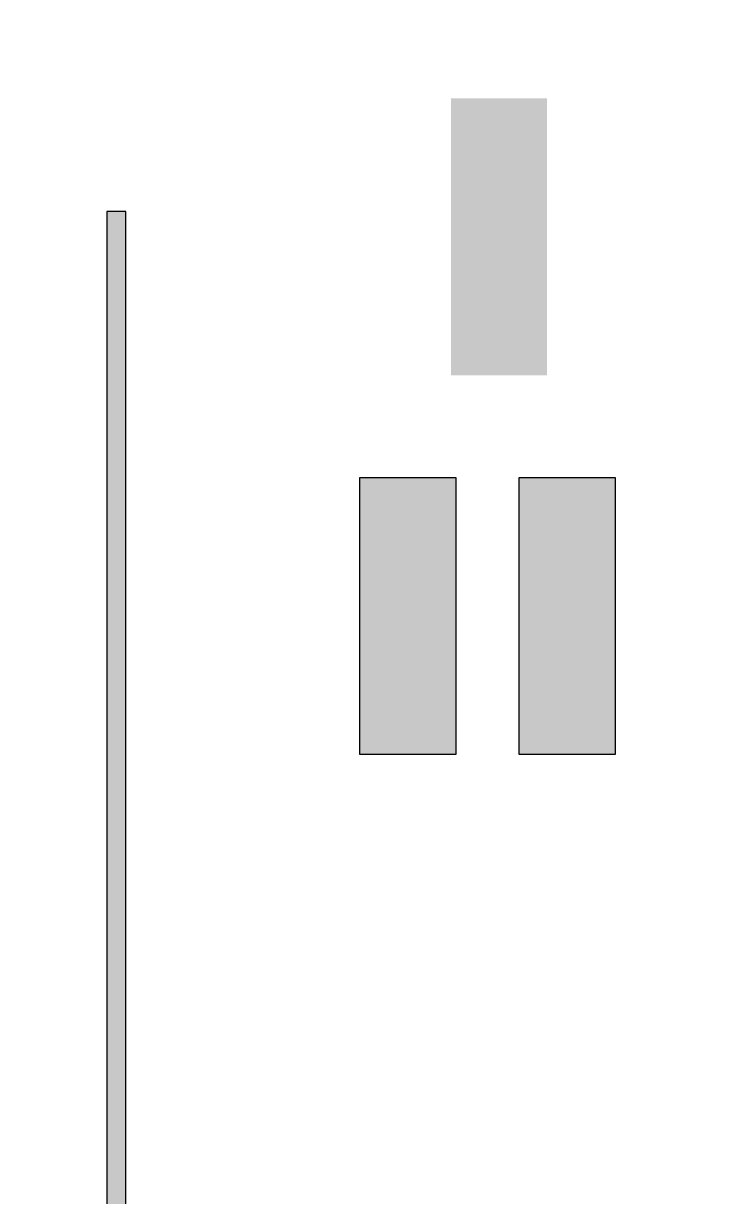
# Model space of a CAD drawing. Header units: inches. Extents: x 0 to 114300, y 0 to 114300.
# Drawn here: x 26926 to 30529, y 48428 to 54629 of the extents above; entities that cross this region are included whole.
import ezdxf

# ---------------------------------------------------------------- set-up
doc = ezdxf.new("R2010")
doc.units = ezdxf.units.IN
doc.header["$MEASUREMENT"] = 0

msp = doc.modelspace()

# ---------------------------------------------------------------- hatches: boundary and pattern name
h = msp.add_hatch()
h.set_pattern_fill('ANSI31', color=256, scale=100)
h.set_pattern_definition([(45, (-3636.991615157837, -6349.999986349467), (-8.838834764831843, 8.838834764831843), [])])
h.paths.add_polyline_path([(114299.999984239, 1.36505186674e-05), (-1.57610338647e-05, 1.36505368573e-05), (-1.57610047609e-05, 114300.0000136505), (114299.999984239, 114300.0000136505)])
edge = h.paths.add_edge_path(flags=16)
edge.add_arc((57149.99912417756, 57150.00082753434), 50800, 288.35843707481706, 529.7953069524029, ccw=False)
edge.add_line((73149.9991241775, 8935.480193185991), (41149.9991241776, 8935.480193186))
edge.add_arc((57149.99912417756, 57150.00082753434), 50800, 190.2046930475971, 251.641562925183, ccw=False)
edge.add_arc((57149.9991244257, 57150.00082761668), 50800.00000025876, 169.795306952608, 190.2046930475971, ccw=False)
h = msp.add_hatch()
h.set_pattern_fill('ANSI31', color=256)
h.set_pattern_definition([(45, (626.7554748338406, -38443.04608393384), (-0.0883883476483185, 0.0883883476483185), [])])
h.paths.add_polyline_path([(29184.69949792483, 54232.76670010563), (29691.91742751335, 54232.76670010563), (29691.91742751335, 52768.51634855132), (29184.69949792483, 52768.51634855132)])
h = msp.add_hatch(color=256)
h.dxf.hatch_style = 1
h.paths.add_polyline_path([(86238.69154882117, 53635.02823516601), (86138.69154882117, 53635.02823516601), (86138.69154882117, 42635.02823516601), (86238.69154882117, 42635.02823516601)])
h.paths.add_polyline_path([(29381.06585941429, 41972.92830877018), (84381.06585941429, 41972.92830877018), (84381.06585941429, 41872.92830877018), (29381.06585941429, 41872.92830877018)])
h.paths.add_polyline_path([(86312.6549022278, 40561.41721670938), (86212.6549022278, 40561.41721670938), (86212.6549022278, 29561.41721670938), (86312.6549022278, 29561.41721670938)])
h.paths.add_polyline_path([(27466.07888879685, 53635.02823516601), (27366.07888879685, 53635.02823516601), (27366.07888879685, 42635.02823516601), (27466.07888879685, 42635.02823516601)])
h.paths.add_polyline_path([(27540.04224220349, 40561.41721670938), (27440.04224220349, 40561.41721670938), (27440.04224220349, 29561.41721670938), (27540.04224220349, 29561.41721670938)])
h.paths.add_polyline_path([(27540.04224220349, 27481.97453090901), (27440.04224220349, 27481.97453090901), (27440.04224220349, 16481.974530909), (27540.04224220349, 16481.974530909)])
h.paths.add_polyline_path([(29455.02921282093, 28899.31729031357), (84455.02921282093, 28899.31729031357), (84455.02921282093, 28799.31729031357), (29455.02921282093, 28799.31729031357)])
h.paths.add_polyline_path([(86312.6549022278, 27481.97453090901), (86212.6549022278, 27481.97453090901), (86212.6549022278, 16481.974530909), (86312.6549022278, 16481.974530909)])
h.paths.add_polyline_path([(29455.02921282093, 15819.8746045132), (84455.02921282093, 15819.8746045132), (84455.02921282093, 15719.8746045132), (29455.02921282093, 15719.8746045132)])
h = msp.add_hatch()
h.set_pattern_fill('ANSI31', color=256)
h.set_pattern_definition([(45, (244.7213202717939, -34960.13462631613), (-0.0883883476483185, 0.0883883476483185), [])])
h.paths.add_polyline_path([(29544.96245241393, 52228.14996167902), (30052.18038200244, 52228.14996167902), (30052.18038200244, 50763.89961012472), (29544.96245241393, 50763.89961012472)])
h.paths.add_polyline_path([(28701.76184731007, 52228.14996167902), (29208.97977689858, 52228.14996167902), (29208.97977689858, 50763.89961012472), (28701.76184731007, 50763.89961012472)])

# ---------------------------------------------------------------- linework, layer by layer
for points in [[(27466.07888879685, 53635.02823516601), (27366.07888879685, 53635.02823516601), (27366.07888879685, 42635.02823516601), (27466.07888879685, 42635.02823516601)], [(28701.76184731007, 52228.14996167902), (29208.97977689858, 52228.14996167902), (29208.97977689858, 50763.89961012472), (28701.76184731007, 50763.89961012472)], [(29544.96245241393, 52228.14996167902), (30052.18038200244, 52228.14996167902), (30052.18038200244, 50763.89961012472), (29544.96245241393, 50763.89961012472)]]:
    msp.add_lwpolyline(points, close=True)

doc.saveas('drawing.dxf')
